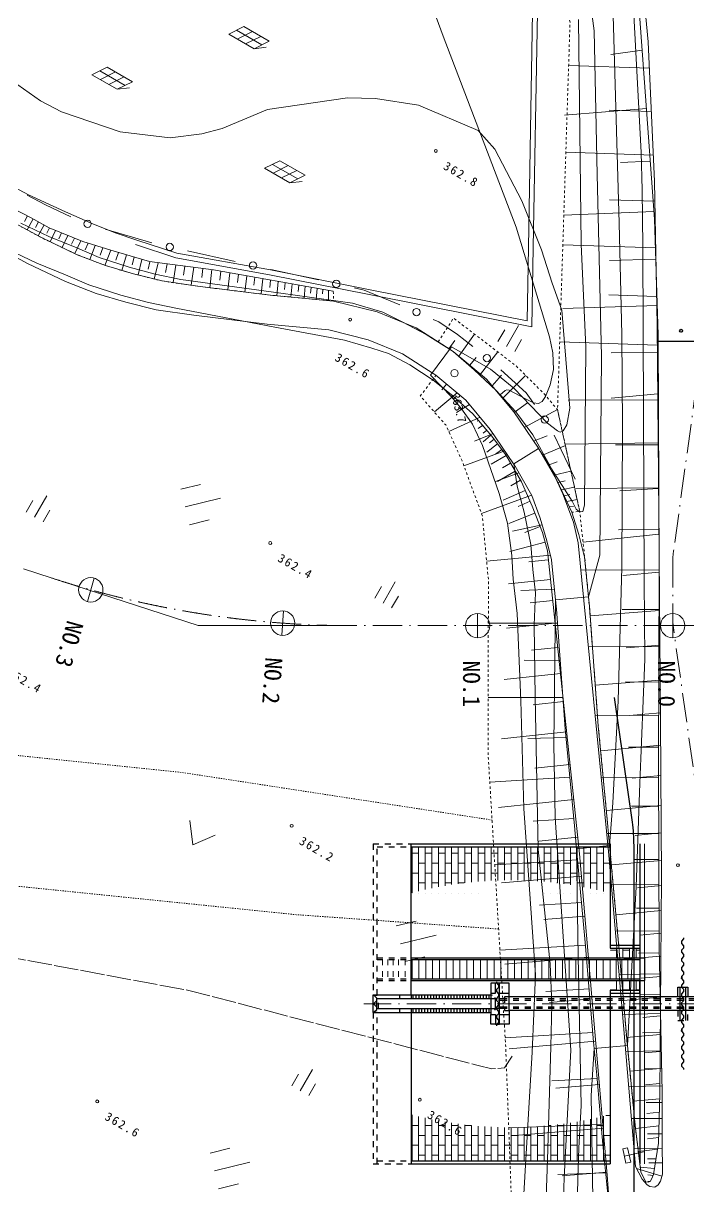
# Model space of a CAD drawing. Header units: millimetres. Extents: x -2078669 to -1085629, y -5987148 to 310365.
# Drawn here: x -1771142 to -1702908, y -5436709 to -5317427 of the extents above; entities that cross this region are included whole.
import ezdxf

# ---------------------------------------------------------------- set-up
doc = ezdxf.new("R2010")
doc.units = ezdxf.units.MM
doc.header["$LTSCALE"] = 500
for name, pattern in [('561019', [1, 0.5, -0.5]), ('56301', [0.5, 0.25, -0.25]), ('57103', [5.5, 5, -0.5]), ('SXF_一点短鎖線', [9.25, 6, -1.5, 0.25, -1.5]), ('SXF_一点鎖線', [18.5, 12, -1.5, 3.5, -1.5]), ('SXF_跳び破線', [12, 6, -6])]:
    doc.linetypes.add(name, pattern=pattern)
doc.layers.get('Defpoints').update_dxf_attribs({"color": 153})
for name, color, linetype, lineweight in [('D-BGD', 7, 'Continuous', 13), ('D-BGD-数値図化', 7, 'Continuous', 13), ('D-BMK', 2, 'SXF_一点短鎖線', 13), ('D-BMK-HTXT-周囲堤', 7, 'Continuous', 13), ('D-BMK-OTRS', 7, 'Continuous', 13), ('D-BYP-STR1', 2, 'Continuous', 13), ('D-BYP-STR2', 6, 'Continuous', 25), ('D-BYP-STR3', 3, 'Continuous', 25), ('D-BYP-STR4', 6, 'Continuous', 25), ('D-STR-TXT', 7, 'Continuous', 13), ('●予備設計_LP横断', 7, 'Continuous', 13)]:
    doc.layers.add(name, color=color, linetype=linetype, lineweight=lineweight)
doc.styles.add('MS ゴシック', font='MS Gothic.ttf')
doc.styles.add('ＭＳ ゴシック', font='MS Gothic.ttf')
doc.linetypes.add('56130', pattern='A,1,-0.375,[44,dgnlstyle-dm500.shx,S=0.0012,R=0,X=0,Y=0],-0.375', length=1.75)

# ---------------------------------------------------------------- blocks, each defined once
blk = doc.blocks.new('M2242')
at = {"layer": '●予備設計_LP横断', "linetype": 'Continuous', "lineweight": 15}
for p, q in [((0, 0), (2, 0)), ((1.5, 0.75), (1.5, -0.75)), ((1.5, 0.75), (2, 0.75)), ((2, 0.75), (2, -0.75)), ((1.5, -0.75), (2, -0.75))]:
    blk.add_line(p, q, dxfattribs=at)
blk = doc.blocks.new('M6313')
at = {"layer": 'D-BGD', "flags": 128}
blk.add_lwpolyline([(-1.5, 1), (0, -1), (1.5, 1)], dxfattribs=at)
blk = doc.blocks.new('M6334')
at = {"layer": '●予備設計_LP横断', "linetype": 'Continuous', "lineweight": 9}
for p, q in [((0, -1.25), (0, 1.25)), ((-1, -1.25), (-1, 0.15)), ((1, -1.25), (1, 0.15))]:
    blk.add_line(p, q, dxfattribs=at)
blk = doc.blocks.new('M7312')
at = {"layer": '●予備設計_LP横断', "linetype": 'Continuous', "lineweight": 20}
blk.add_circle((0, 0), 0.15, dxfattribs=at)
blk = doc.blocks.new('M6217')
at = {"layer": 'D-BGD-数値図化', "linetype": 'Continuous', "lineweight": 9}
for p, q in [((-1.03, 0.7), (-2, -0.75)), ((-1.5, 0), (1.5, 0)), ((-1.03, 0.7), (1.97, 0.7)), ((-0.03, 0.7), (-1, -0.75)), ((0.97, 0.7), (0, -0.75)), ((1.97, 0.7), (1, -0.75)), ((1, -0.75), (2, 0)), ((-2, -0.75), (1, -0.75))]:
    blk.add_line(p, q, dxfattribs=at)
blk = doc.blocks.new('河川平面')
at = {"layer": 'D-BGD', "linetype": 'Continuous'}
for p, q in [((1603271, -2685685), (1600055, -2686143)), ((1604024, -2687513), (1595743, -2687246)), ((1603717, -2691651), (1595322, -2692350)), ((1604227, -2691973), (1599914, -2691834)), ((1604431, -2696433), (1595456, -2696143)), ((1604119, -2697072), (1601078, -2697205)), ((1604591, -2701182), (1599928, -2701034)), ((1540262, -2702681), (1539955, -2703246)), ((1604504, -2702242), (1595229, -2702585)), ((1540829, -2702985), (1540215, -2704116)), ((1541393, -2703294), (1541087, -2703859)), ((1541958, -2703603), (1541347, -2704730)), ((1542529, -2703910), (1542251, -2704455)), ((1553015, -2705439, 364412), (1548220, -2704023, 364444)), ((1543129, -2704157), (1542571, -2705330)), ((1543761, -2704417), (1543475, -2705020)), ((1544394, -2704677), (1543805, -2705916)), ((1545063, -2704952), (1544760, -2705589)), ((1545731, -2705227), (1545109, -2706536)), ((1546463, -2705474), (1546171, -2706154)), ((1547203, -2705701), (1546643, -2707150)), ((1547998, -2705945), (1547708, -2706697)), ((1548794, -2706189), (1548191, -2707749)), ((1549595, -2706427), (1549328, -2707217)), ((1561551, -2707350, 364210), (1556671, -2706268, 364328)), ((1604676, -2705934), (1595150, -2705626)), ((1550397, -2706665), (1549928, -2708265)), ((1551196, -2706902), (1550979, -2707701)), ((1551995, -2707139), (1551596, -2708733)), ((1552816, -2707374), (1552625, -2708125)), ((1553663, -2707482), (1553246, -2709147)), ((1554568, -2707598), (1554397, -2708465)), ((1604682, -2707108), (1599934, -2707262)), ((1555472, -2707713), (1555206, -2709519)), ((1556395, -2707831), (1556261, -2708743)), ((1557318, -2707949), (1557047, -2709791)), ((1558245, -2708067), (1558120, -2708991)), ((1559171, -2708185), (1558945, -2710039)), ((1560091, -2708342), (1559980, -2709249)), ((1561010, -2708507), (1560795, -2710265)), ((1561881, -2708663), (1561777, -2709518)), ((1562753, -2708820), (1562550, -2710479)), ((1570091, -2709243, 364003), (1565211, -2708162, 364121)), ((1563576, -2708967), (1563477, -2709774)), ((1564398, -2709114), (1564207, -2710681)), ((1565175, -2709254), (1565093, -2710012)), ((1565952, -2709393), (1565814, -2710859)), ((1566677, -2709523), (1566610, -2710225)), ((1567401, -2709653), (1567274, -2710996)), ((1568065, -2709772), (1568005, -2710415)), ((1568729, -2709891), (1568613, -2711122)), ((1569338, -2710000), (1569283, -2710590)), ((1569947, -2710109), (1569841, -2711238)), ((1570538, -2710215), (1570517, -2710675)), ((1571128, -2710321), (1571127, -2711359)), ((1604766, -2710930), (1599873, -2710773)), ((1604828, -2711852), (1595147, -2712158)), ((1584493, -2717063), (1586102, -2714802)), ((1583457, -2716288), (1584067, -2715447)), ((1604836, -2715927), (1594828, -2715604)), ((1585606, -2717990), (1586250, -2717209)), ((1586719, -2718918), (1588476, -2716614)), ((1604927, -2716695), (1600106, -2716715)), ((1587893, -2720105), (1588874, -2718988)), ((1588963, -2721395), (1591336, -2719026)), ((1584317, -2720821), (1581973, -2722778)), ((1583228, -2719915), (1582734, -2720508)), ((1585563, -2721996), (1584253, -2722840)), ((1590147, -2722831), (1591509, -2721848)), ((1604956, -2721522), (1595711, -2721571)), ((1604881, -2720933), (1600093, -2721351)), ((1591194, -2724370), (1594605, -2722539)), ((1586661, -2723318), (1583452, -2724786)), ((1586493, -2723643), (1586362, -2723729)), ((1586924, -2724156), (1586471, -2724484)), ((1587989, -2724992), (1586078, -2725788)), ((1587780, -2725156), (1586969, -2725843)), ((1587340, -2724637), (1586982, -2724939)), ((1588091, -2725577), (1587618, -2725939)), ((1592149, -2725774), (1593543, -2725208)), ((1596429, -2729654, 364710), (1594244, -2725162, 364496)), ((1589192, -2726760), (1585009, -2728290)), ((1588462, -2726055), (1587348, -2726891)), ((1588878, -2726617), (1588236, -2727090)), ((1593050, -2727210), (1595409, -2726226)), ((1604926, -2725940), (1595378, -2726080)), ((1604979, -2726137), (1600547, -2726162)), ((1589342, -2727253), (1587803, -2728145)), ((1593635, -2728230), (1594570, -2727901)), ((1590622, -2729005), (1588238, -2729891)), ((1590275, -2728862), (1588449, -2729912)), ((1589786, -2728027), (1588956, -2728507)), ((1594220, -2729249), (1595985, -2728864)), ((1555969, -2730692), (1558009, -2730197)), ((1590800, -2729775), (1589803, -2730344)), ((1594633, -2729994), (1595385, -2729838)), ((1591947, -2731316), (1586805, -2733197)), ((1591286, -2730816), (1589042, -2731810)), ((1594999, -2730765), (1596336, -2730473)), ((1595285, -2731369), (1595880, -2731239)), ((1605003, -2730569), (1596476, -2730615)), ((1604968, -2730619), (1600985, -2730850)), ((1556411, -2732514), (1560055, -2731628)), ((1591785, -2731933), (1590562, -2732476)), ((1595572, -2731973), (1596613, -2731746)), ((1595829, -2732515), (1596248, -2732459)), ((1556854, -2734337), (1558894, -2733841)), ((1592292, -2733159), (1589610, -2734212)), ((1593026, -2734342), (1589989, -2735005)), ((1592818, -2734511), (1591241, -2735127)), ((1605020, -2734835), (1600843, -2734856)), ((1593325, -2736117), (1589708, -2737072)), ((1605007, -2735298), (1597220, -2736134)), ((1593869, -2737442), (1587335, -2738063)), ((1593658, -2737946), (1591656, -2738157)), ((1593986, -2737930), (1594098, -2739006)), ((1605041, -2739011), (1596998, -2738978)), ((1605038, -2739214), (1601310, -2739556)), ((1593868, -2739947), (1589568, -2740405)), ((1594284, -2740937), (1590826, -2741095)), ((1594106, -2742102), (1591785, -2742348)), ((1605069, -2743130), (1597942, -2743664)), ((1605022, -2743037), (1601216, -2743017)), ((1594591, -2744446), (1587508, -2744429)), ((1594343, -2744419), (1589358, -2744944)), ((1594606, -2746911), (1591929, -2747195)), ((1605011, -2746849), (1597774, -2746818)), ((1605097, -2746703), (1601653, -2746961)), ((1594876, -2748250), (1591188, -2748241)), ((1594898, -2749594), (1589124, -2750208)), ((1605126, -2750277), (1598475, -2750775)), ((1604994, -2750472), (1601559, -2750447)), ((1595161, -2752054), (1587490, -2752035)), ((1595201, -2752478), (1592095, -2752804)), ((1604982, -2753902), (1598471, -2753873)), ((1605152, -2753611), (1601951, -2753881)), ((1595527, -2755584), (1588847, -2756289)), ((1595485, -2756146), (1591545, -2756262)), ((1605175, -2756946), (1599031, -2757527)), ((1604968, -2757158), (1601873, -2757144)), ((1595879, -2758924), (1592291, -2759306)), ((1605195, -2760032), (1602258, -2760310)), ((1595871, -2760232), (1587658, -2760726)), ((1604967, -2760249), (1599093, -2760275)), ((1596262, -2762512), (1588550, -2763327)), ((1605216, -2763118), (1599609, -2763648)), ((1604976, -2763184), (1602175, -2763200)), ((1596271, -2764464), (1592090, -2764715)), ((1604992, -2765985), (1599660, -2766011)), ((1605234, -2765934), (1602551, -2766184)), ((1596665, -2766365), (1592685, -2766788)), ((1596662, -2768696), (1588168, -2769207)), ((1605253, -2768749), (1600125, -2769221)), ((1605003, -2768655), (1602449, -2768664)), ((1597047, -2770356), (1588844, -2771062)), ((1605008, -2771195), (1600128, -2771216)), ((1605258, -2771324), (1602803, -2771549)), ((1597064, -2773067), (1592747, -2773327)), ((1597400, -2774458), (1593199, -2774823)), ((1605238, -2773899), (1600595, -2774326)), ((1605023, -2773638), (1602688, -2773645)), ((1578072, -2775474), (1580112, -2774979)), ((1578514, -2777296), (1582158, -2776410)), ((1605030, -2775972), (1600540, -2775998)), ((1605220, -2776230), (1603010, -2776426)), ((1597465, -2777439), (1588695, -2777966)), ((1578957, -2779119), (1580997, -2778623)), ((1597760, -2778667), (1589197, -2779397)), ((1605203, -2778561), (1601003, -2778919)), ((1605052, -2778222), (1602895, -2778262)), ((1605097, -2780370), (1600931, -2780455)), ((1605187, -2780669), (1603184, -2780839)), ((1597846, -2781924), (1593406, -2782191)), ((1605171, -2782776), (1601359, -2783100)), ((1605133, -2782456), (1603128, -2782491)), ((1598125, -2782949), (1593780, -2783323)), ((1605169, -2784460), (1601285, -2784535)), ((1605156, -2784689), (1603338, -2784843)), ((1598228, -2786410), (1589235, -2786951)), ((1605217, -2786403), (1603329, -2786436)), ((1598508, -2787298), (1589661, -2788061)), ((1605142, -2786601), (1601682, -2786896)), ((1605247, -2788277), (1601614, -2788357)), ((1605129, -2788337), (1603490, -2788487)), ((1598672, -2791114), (1594031, -2791340)), ((1605115, -2790073), (1602022, -2790377)), ((1605285, -2790098), (1603522, -2790134)), ((1598883, -2791724), (1594416, -2792109)), ((1605321, -2791860), (1601912, -2791931)), ((1605104, -2791627), (1603636, -2791771)), ((1605082, -2793181), (1602323, -2793452)), ((1605334, -2793563), (1603694, -2793567)), ((1605047, -2794567), (1603756, -2794708)), ((1599063, -2795822), (1589600, -2796175)), ((1605337, -2795203), (1602192, -2795218)), ((1605011, -2795953), (1602605, -2796246)), ((1599268, -2796190), (1590228, -2796968)), ((1605344, -2796776), (1603839, -2796787)), ((1604980, -2797164), (1603844, -2797294)), ((1558975, -2798765), (1561015, -2798270)), ((1605350, -2798290), (1602455, -2798310)), ((1604864, -2798368), (1602894, -2798608)), ((1604707, -2799348), (1603845, -2799349)), ((1559417, -2800587), (1563061, -2799701)), ((1599655, -2800715), (1595086, -2801099)), ((1605316, -2801120), (1602718, -2800342)), ((1604549, -2800328), (1603089, -2800204)), ((1605369, -2799743), (1603971, -2799747)), ((1559859, -2802410), (1561900, -2801914)), ((1599531, -2800778), (1594641, -2800962)), ((1604406, -2801058), (1603862, -2800981))]:
    blk.add_line(p, q, dxfattribs=at)
at = {"layer": 'D-BGD', "linetype": 'Continuous', "flags": 128}
for points, elevation in [([(1590808, -2808776), (1591696, -2793578), (1591996, -2788414), (1592342, -2780492), (1591147, -2763427), (1590833, -2752355), (1590457, -2743454), (1590065, -2739912), (1589933, -2737491), (1589483, -2734168), (1588622, -2731129), (1586898, -2726226), (1585893, -2724035), (1584755, -2722444), (1583770, -2721270), (1581586, -2719015), (1583716, -2716105), (1587730, -2718399), (1590114, -2720321), (1593578, -2723925), (1594597, -2724710), (1594876, -2724847), (1595179, -2724700), (1595557, -2724094), (1595875, -2722383), (1595053, -2712340), (1594046, -2709561), (1592946, -2706159), (1590933, -2701141), (1588181, -2695820), (1586468, -2693935), (1580360, -2691326), (1575946, -2690623), (1573078, -2690566), (1564858, -2691779), (1560207, -2693721), (1558120, -2694260), (1554875, -2694668), (1549757, -2694041), (1543748, -2692019), (1541579, -2690880), (1539250, -2689250)], 363000), ([(1592920, -2817369), (1593566, -2799486), (1593914, -2787848), (1594033, -2783526), (1593837, -2779371), (1592635, -2767650), (1592323, -2752005), (1592214, -2744615), (1592355, -2741337), (1592065, -2738931), (1591868, -2736368), (1591191, -2733054), (1590470, -2730378), (1590110, -2728111), (1592654, -2726520), (1596089, -2731932), (1596515, -2732747), (1596855, -2733003), (1597195, -2732985), (1597380, -2732344), (1597515, -2716139), (1597024, -2705574), (1596761, -2682544)], 364000), ([(1597978, -2680858), (1598376, -2683702), (1598671, -2698444), (1599114, -2717044), (1598931, -2737455), (1597776, -2741725), (1594389, -2742024), (1594210, -2756839), (1594357, -2764363), (1595098, -2775535), (1595958, -2788193), (1595288, -2801281), (1595145, -2805403)], 365000), ([(1600298, -2682136), (1600933, -2703428), (1601200, -2714828), (1601266, -2724239), (1601205, -2738696)], 366000), ([(1602426, -2682044), (1603178, -2696188), (1603296, -2700004), (1603353, -2705819), (1603478, -2740041)], 367000), ([(1601205, -2738696), (1600819, -2752402), (1600282, -2762864), (1599943, -2767240), (1596557, -2767553), (1596737, -2778596), (1597033, -2793887), (1596801, -2798268), (1596698, -2801298), (1596605, -2804750), (1596599, -2811008), (1596447, -2814317), (1596478, -2820692), (1596952, -2823497), (1597518, -2825046), (1598028, -2825906), (1598453, -2827121), (1601191, -2828349), (1601198, -2836316)], 366000), ([(1603298, -2835363), (1603152, -2823926), (1600406, -2822719), (1598998, -2816058), (1598329, -2809840), (1598049, -2792840), (1598377, -2788050), (1601762, -2787733), (1602661, -2771476), (1603042, -2760850), (1603554, -2748138), (1603478, -2740041)], 367000)]:
    blk.add_lwpolyline(points, dxfattribs=dict(at, elevation=elevation))
at = {"layer": 'D-BGD', "linetype": '56130', "flags": 128}
for points in [[(1476042, -2672953), (1487354, -2675983), (1494011, -2677814), (1494381, -2678077), (1498516, -2681000), (1515505, -2686265), (1521017, -2688589), (1527219, -2692548), (1535331, -2697856), (1540351, -2700532), (1544162, -2702251), (1547020, -2703540), (1549333, -2704443), (1551482, -2705148), (1555577, -2706492), (1565157, -2708214), (1575377, -2710253), (1591488, -2713433), (1591619, -2705903), (1592042, -2681772), (1592113, -2681022), (1592284, -2679237), (1592454, -2677450), (1592610, -2675816)], [(1592119, -2705912), (1592541, -2681801), (1592611, -2681070), (1592781, -2679284), (1592952, -2677497), (1593107, -2675864)], [(1551326, -2705623), (1555455, -2706978), (1565064, -2708705), (1575279, -2710743), (1591978, -2714039), (1592119, -2705911)]]:
    blk.add_lwpolyline(points, dxfattribs=at)
at = {"layer": 'D-BGD', "linetype": '561019', "flags": 128}
for points in [[(1604118, -2801667), (1603658, -2801700), (1603152, -2800721), (1602566, -2795926), (1601762, -2787733), (1601695, -2787042), (1600828, -2776858), (1599943, -2767240), (1599727, -2764893), (1598788, -2754964), (1597870, -2742698), (1597776, -2741725), (1597384, -2737656), (1596956, -2733671), (1596881, -2732974), (1595028, -2724476), (1594605, -2722539), (1594888, -2713738), (1595887, -2682805), (1595509, -2681697), (1584094, -2681621), (1568919, -2679328), (1567447, -2679106), (1555444, -2676376), (1555451, -2676293), (1555496, -2675788)], [(1571609, -2710407), (1571645, -2711408), (1565141, -2710795), (1557700, -2709887), (1554053, -2709349), (1551122, -2708615), (1548268, -2707778), (1545350, -2706651), (1541611, -2704873), (1538499, -2703186), (1535321, -2701185), (1529283, -2697302), (1524327, -2694155), (1519414, -2691519), (1515001, -2689323), (1510618, -2687469), (1507974, -2686586), (1508217, -2685411)], [(1582361, -2715587), (1583934, -2713148), (1590375, -2718064), (1593288, -2720981), (1594605, -2722539), (1595028, -2724476), (1596881, -2732974), (1596692, -2732994), (1596086, -2733057)], [(1594315, -2833105), (1593657, -2833087), (1593245, -2833076), (1591237, -2816520), (1590511, -2811759), (1590076, -2808915), (1589638, -2797190), (1589292, -2787903), (1587476, -2757692), (1587519, -2740005), (1586896, -2733447), (1584831, -2727803), (1583142, -2724109), (1580537, -2721142), (1580880, -2720687), (1582125, -2719028), (1582140, -2719008)]]:
    blk.add_lwpolyline(points, dxfattribs=at)
at = {"layer": 'D-BGD', "linetype": 'Continuous', "flags": 128}
for points in [[(1555496, -2675788), (1564011, -2675700), (1566577, -2675673), (1574077, -2675730), (1583382, -2675801), (1590984, -2675860), (1594010, -2675779), (1600312, -2675611), (1600969, -2675926), (1601494, -2676412), (1602266, -2677624), (1603045, -2679178), (1603569, -2681205), (1603902, -2684846), (1604555, -2699152), (1604818, -2713861), (1604991, -2733281), (1605158, -2754385), (1605264, -2770456), (1605096, -2792670), (1604965, -2797739), (1604449, -2800952), (1604252, -2801442), (1604118, -2801667)], [(1600312, -2675611), (1600969, -2675926), (1601494, -2676412), (1602266, -2677624), (1603045, -2679178), (1603569, -2681205), (1603902, -2684846), (1604555, -2699152)], [(1538499, -2703186), (1541611, -2704873), (1545350, -2706651), (1548268, -2707778), (1551122, -2708615), (1554053, -2709349), (1557700, -2709887), (1565141, -2710795), (1571645, -2711408), (1576125, -2712508), (1580114, -2714150), (1583583, -2716369), (1583916, -2716583), (1587332, -2719428), (1590110, -2722777), (1592644, -2726502), (1592654, -2726520), (1594565, -2729850)], [(1508217, -2685411), (1513547, -2687262), (1518842, -2689573), (1521206, -2690806), (1525169, -2693231), (1532176, -2697774), (1536945, -2700739), (1538666, -2701836), (1540621, -2702872), (1542493, -2703895), (1545947, -2705316), (1548802, -2706191), (1552762, -2707367), (1559322, -2708205), (1571609, -2710407)], [(1591962, -2731343), (1590110, -2728111), (1590099, -2728093), (1587710, -2724583), (1585199, -2721557), (1582140, -2719008), (1581841, -2718817), (1578723, -2716822), (1575191, -2715368), (1571143, -2714373), (1564818, -2713778), (1557300, -2712860), (1553468, -2712295), (1550335, -2711511), (1547304, -2710622), (1544163, -2709409), (1540251, -2707548), (1536982, -2705777)], [(1605096, -2792670), (1605264, -2770456), (1605158, -2754385), (1604991, -2733281), (1604818, -2713861), (1604555, -2699152)], [(1596086, -2733057), (1594565, -2729850), (1592654, -2726520), (1592644, -2726502), (1590110, -2722777), (1587332, -2719428), (1583916, -2716583), (1583583, -2716369), (1582361, -2715587)], [(1582140, -2719008), (1585199, -2721557), (1587710, -2724583), (1590099, -2728093), (1590110, -2728111), (1591962, -2731343), (1592824, -2733665), (1593520, -2735998), (1593986, -2737930), (1594098, -2739006), (1594389, -2742024), (1594482, -2742989), (1595401, -2755251), (1596341, -2765209), (1596557, -2767553), (1597441, -2777158), (1598308, -2787353), (1598377, -2788050), (1598643, -2790764), (1599233, -2797877), (1599793, -2803334)], [(1594565, -2729850), (1596086, -2733057), (1596776, -2735341), (1597384, -2737656)], [(1593986, -2737930), (1593520, -2735998), (1592824, -2733665), (1591962, -2731343)], [(1597384, -2737656), (1597776, -2741725), (1597870, -2742698), (1598788, -2754964), (1599727, -2764893), (1599943, -2767240), (1600828, -2776858), (1601695, -2787042), (1601762, -2787733), (1602566, -2795926), (1603152, -2800721)], [(1598643, -2790764), (1598377, -2788050), (1598308, -2787353), (1597441, -2777158), (1596557, -2767553), (1596341, -2765209), (1595401, -2755251), (1594482, -2742989), (1594389, -2742024), (1594098, -2739006)], [(1598643, -2790764), (1599233, -2797877), (1599793, -2803334), (1600051, -2807845), (1600214, -2810142), (1600362, -2812627)], [(1605096, -2792670), (1604965, -2797739), (1604449, -2800952), (1604252, -2801442), (1604118, -2801667), (1603919, -2801732), (1603658, -2801700), (1603152, -2800721)]]:
    blk.add_lwpolyline(points, dxfattribs=at)
at = {"layer": 'D-BGD', "linetype": 'Continuous', "elevation": 364000}
blk.add_lwpolyline([(1580651, -2680088), (1581065, -2680372), (1581922, -2681649), (1582878, -2684240), (1590358, -2703834), (1593778, -2715062), (1594107, -2716716), (1594179, -2718418), (1593862, -2720012), (1593359, -2721188), (1593034, -2721693), (1592645, -2721908), (1592138, -2721847), (1591265, -2721380), (1589644, -2720529), (1589412, -2720511), (1589228, -2720590), (1588710, -2721030)], dxfattribs=at)
at = {"layer": 'D-BGD', "linetype": '56301', "flags": 128}
for points in [[(1587892, -2764615), (1556050, -2759730), (1533406, -2757397), (1519083, -2755922), (1514770, -2743375), (1526692, -2743634), (1525783, -2734543), (1524020, -2716896), (1524034, -2707868), (1514409, -2702703), (1507228, -2699927), (1502849, -2698233)], [(1489075, -2779425), (1494299, -2780038), (1504194, -2780898), (1527822, -2781593), (1523744, -2769818), (1567796, -2774317), (1570681, -2774522), (1588564, -2775789)]]:
    blk.add_lwpolyline(points, dxfattribs=at)
at = {"layer": 'D-BGD', "linetype": 'Continuous', "extrusion": (0.003713, -0.014189, 0.999892), "elevation": 408520}
blk.add_lwpolyline([(1543335, -2697239), (1540752, -2696012), (1538850, -2695029)], dxfattribs=at)
at = {"layer": 'D-BGD', "linetype": 'Continuous', "extrusion": (0.069058, 0.206545, 0.975997), "elevation": -95888}
blk.add_lwpolyline([(-2356868, 2100878), (-2352913, 2100598), (-2351883, 2100708)], dxfattribs=at)
at = {"layer": 'D-BGD', "linetype": 'Continuous', "extrusion": (-0.052841, 0.073861, 0.995868), "elevation": 77504}
blk.add_lwpolyline([(288824, 3160351), (288801, 3158864), (289537, 3155429)], dxfattribs=at)
at = {"layer": 'D-BGD', "linetype": 'Continuous', "extrusion": (0.995578, 0.086824, 0.035859), "elevation": 1362595}
blk.add_lwpolyline([(-2929396, 318894), (-2912663, 318294), (-2896354, 317784)], dxfattribs=at)
at = {"layer": 'D-BGD', "linetype": 'Continuous', "extrusion": (0.879845, 0.091136, 0.466441), "elevation": 1326281}
blk.add_lwpolyline([(-2950346, -283885), (-2934237, -284530), (-2917934, -285106)], dxfattribs=at)
at = {"layer": 'D-BGD', "linetype": '57103', "elevation": 362500, "flags": 128}
blk.add_lwpolyline([(1477172, -2870692), (1480389, -2867967), (1484971, -2865393), (1488582, -2864193), (1490390, -2862448), (1490901, -2861451), (1491577, -2859965), (1492253, -2857970), (1492523, -2854950), (1492706, -2848007), (1492343, -2845971), (1491818, -2844356), (1491196, -2841336), (1490209, -2837875), (1487912, -2834245), (1484986, -2828256), (1481365, -2824222), (1477611, -2819585), (1476055, -2817947), (1475124, -2816767), (1474521, -2815562), (1474237, -2813430), (1474818, -2811802), (1475257, -2810826), (1476458, -2809344), (1478073, -2808418), (1482363, -2806108), (1485565, -2802358), (1489241, -2799156), (1490166, -2797637), (1493717, -2792408), (1495727, -2790693), (1496990, -2790207), (1498678, -2790410), (1515296, -2793779), (1523090, -2795880), (1526242, -2797376), (1532639, -2801346), (1534483, -2801833), (1535345, -2801857), (1536115, -2801690), (1536414, -2801377), (1536811, -2800496), (1536775, -2798251), (1531411, -2785253), (1530397, -2780634), (1531536, -2779067), (1532905, -2778516), (1534675, -2777962), (1556794, -2782089), (1584092, -2789157), (1586463, -2789792), (1587876, -2790125), (1589173, -2790027), (1589943, -2788823)], dxfattribs=at)
at = {"layer": 'D-BGD', "linetype": 'Continuous'}
for points in [[(1551648, -2675562, 363530), (1588753, -2675806, 367630), (1591492, -2675777, 367740), (1601078, -2675474, 368380), (1602687, -2677771, 368330), (1604554, -2702997, 368080), (1604920, -2714881, 368280), (1605042, -2738608, 368470), (1604961, -2758977, 368490), (1605040, -2777661, 368510), (1605332, -2792524, 368300), (1605349, -2797390, 368380), (1605376, -2800935, 368140), (1605160, -2801653, 368050), (1604932, -2802029, 368050)], [(1604920, -2714881, 368280), (1604554, -2702997, 368080), (1602687, -2677771, 368330), (1601078, -2675474, 368380)], [(1599837, -2767831, 366440), (1596733, -2736208, 364880), (1596230, -2734073, 364910), (1595135, -2731183, 364690), (1593808, -2728274, 364470), (1592088, -2725106, 364260), (1590334, -2722759, 364300), (1588296, -2720585, 364040), (1586073, -2718453, 363810), (1583901, -2716593, 363570), (1581131, -2714851, 363720), (1578733, -2713565, 363360), (1576686, -2712550, 363370), (1573568, -2711634, 363390), (1566227, -2710598, 362900), (1555988, -2709188, 362740), (1553342, -2708636, 362750), (1550673, -2707921, 362770), (1547594, -2706935, 362800), (1545326, -2705966, 362820), (1542434, -2704776, 362840), (1539566, -2703405, 362870)], [(1538192, -2706075, 362870), (1541217, -2707514, 362840), (1544161, -2708734, 362820), (1546539, -2709754, 362800), (1549825, -2710801, 362770), (1552652, -2711561, 362750), (1555476, -2712146, 362740), (1565608, -2714083, 362900), (1572752, -2715421, 363390), (1575563, -2716230, 363370), (1577282, -2716791, 363360), (1579451, -2717934, 363720), (1581846, -2719507, 363570), (1583686, -2720980, 363810), (1585914, -2722964, 364040), (1587847, -2725240, 364500), (1589298, -2727170, 364240), (1590897, -2729946, 364190), (1592006, -2732452, 364680), (1593056, -2735120, 364910), (1593563, -2737027, 364940), (1596852, -2768087, 366440)], [(1585905, -2716080, 363495), (1584348, -2714832, 363370), (1582439, -2713538, 363930), (1581865, -2713287, 363935)], [(1604920, -2714881, 368280), (1605042, -2738608, 368470), (1604961, -2758977, 368490), (1605040, -2777661, 368510), (1605332, -2792524, 368300)], [(1585914, -2722964, 364040), (1587847, -2725240, 364500), (1589298, -2727170, 364240), (1590897, -2729946, 364190), (1592006, -2732452, 364680), (1593056, -2735120, 364910), (1593563, -2737027, 364940), (1596852, -2768087, 366440), (1598250, -2784336, 366950), (1599683, -2801007, 367550), (1600652, -2813768, 368170)], [(1605332, -2792524, 368300), (1605349, -2797390, 368380), (1605376, -2800935, 368140), (1605160, -2801653, 368050), (1604932, -2802029, 368050), (1604591, -2802260, 367970), (1604084, -2802199, 367910), (1603782, -2802003, 367900), (1603277, -2801436, 367840), (1602610, -2800129, 367520)], [(1601655, -2820492, 368100), (1602323, -2818004, 368110), (1602327, -2817637, 368130), (1602291, -2817478, 368130), (1602268, -2817338, 368150), (1602086, -2816853, 368160), (1601961, -2816608, 368160), (1601316, -2815684, 368160), (1600981, -2815203, 368140), (1600835, -2814715, 368140), (1600797, -2814520, 368150), (1600732, -2814171, 368170), (1600652, -2813768, 368170), (1599683, -2801007, 367550)]]:
    blk.add_polyline3d(points, dxfattribs=at)
for centre in [(1546422, -2703492, 364457), (1554841, -2705862, 364372), (1563381, -2707756, 364165), (1571921, -2709649, 363959), (1580148, -2712533, 363950), (1587366, -2717250, 363613), (1584037, -2718805, 363680), (1593292, -2723559, 364366)]:
    blk.add_circle(centre, 375, dxfattribs=at)
at = {"layer": 'D-BGD', "linetype": 'Continuous', "lineweight": 9, "xscale": 1000, "yscale": 1000, "zscale": 1000, "rotation": 330.1091246385173}
for name, p in [('M6217', (1562997, -2684395)), ('M6217', (1548968, -2688544)), ('M6217', (1566679, -2698139)), ('M6334', (1589981, -2714983)), ('M6334', (1541608, -2732470)), ('M6334', (1577348, -2741289)), ('M6313', (1557706, -2766290)), ('M6334', (1568853, -2791288))]:
    blk.add_blockref(name, p, dxfattribs=at)
at = {"layer": 'D-BGD', "linetype": 'Continuous', "lineweight": 20, "xscale": 1000, "yscale": 1000, "zscale": 1000, "rotation": 330.1091246385173}
for p in [(1582129, -2696015, 362804), (1573343, -2713305, 362579), (1607274, -2714449, 367608), (1565144, -2736215, 362424), (1567344, -2765212, 362164), (1606945, -2769242, 367818), (1547412, -2793465, 362562), (1580487, -2793287, 362556)]:
    blk.add_blockref('M7312', p, dxfattribs=at)
at = {"layer": 'D-BGD', "linetype": 'Continuous', "lineweight": 15, "xscale": 999.9999999999995, "yscale": 999.9999999999995, "zscale": 999.9999999999995, "rotation": 192.2651788098737}
blk.add_blockref('M2242', (1603420, -2798648), dxfattribs=at)
at = {"layer": 'D-BGD', "linetype": 'Continuous', "style": 'MS ゴシック'}
blk.add_text('363.7', height=900, rotation=283.66942, dxfattribs=at).set_placement((1583686, -2720980, 363810))
at = {"layer": 'D-BGD', "linetype": 'Continuous', "char_height": 900, "attachment_point": 7, "rotation": 330.10912, "line_spacing_factor": 0.722892, "style": 'MS ゴシック'}
for s, insert in [('\\T1.284;362.8', (1582809, -2697843, 362804)), ('\\T1.287;362.6', (1571682, -2717471)), ('\\T1.281;362.4', (1565824, -2738043, 362424)), ('\\T1.281;362.4', (1538036, -2749752, 362429)), ('\\T1.284;362.2', (1568024, -2767040, 362164)), ('\\T1.287;362.6', (1548092, -2795293, 362562)), ('\\T1.287;362.6', (1581167, -2795115, 362556))]:
    blk.add_mtext(s, dxfattribs=dict(at, insert=insert))

msp = doc.modelspace()

# ---------------------------------------------------------------- hatches: boundary and pattern name
at = {"layer": 'D-BYP-STR1'}
h = msp.add_hatch(dxfattribs=at)
h.set_pattern_fill('AR-BRSTD', color=256, scale=10, angle=90)
h.set_pattern_definition([(90, (-2391765.8, -4687251.1), (-677.418, 4e-14), []), (180, (-2391765.8, -4687251.1), (-677.418, -1016), [677.418, -677.418])])
edge = h.paths.add_edge_path()
edge.add_line((-1731369, -5401852.7), (-1731369, -5406604.6))
edge.add_arc((-1721168.9, -5445167.6), 39889.2, 75.184293, 104.815707, ccw=False)
edge.add_line((-1710968.8, -5406604.6), (-1710968.8, -5401852.7))
edge.add_line((-1710968.8, -5401852.7), (-1731369, -5401852.7))
h = msp.add_hatch(dxfattribs=at)
h.set_pattern_fill('AR-BRSTD', color=256, scale=10, angle=269.999776)
h.set_pattern_definition([(269.9998, (-1769265, -5487650.26), (677.418, -0.0027), []), (359.9998, (-1769265, -5487650.3), (677.422, 1015.997), [677.418, -677.418])])
edge = h.paths.add_edge_path()
edge.add_line((-1707938.8, -5412252.7), (-1710968.8, -5412252.7))
edge.add_arc((-1713164.6, -5412752.7), 2252, -12.827874, 12.827874, ccw=False)
edge.add_line((-1710968.8, -5413252.7), (-1707938.8, -5413252.7))
edge.add_line((-1707938.8, -5413252.7), (-1707938.8, -5412252.7))
edge = h.paths.add_edge_path()
edge.add_line((-1707938.8, -5415552.7), (-1710968.8, -5415552.7))
edge.add_arc((-1711981.1, -5416052.7), 1129, -26.28666, 26.28666, ccw=False)
edge.add_line((-1710968.8, -5416552.7), (-1707938.8, -5416552.7))
edge.add_line((-1707938.8, -5416552.7), (-1707938.8, -5415552.7))
h = msp.add_hatch(dxfattribs=at)
h.set_pattern_fill('AR-BRSTD', color=256, scale=10, angle=90)
h.set_pattern_definition([(90, (-2391765.8, -4688751.1), (-677.418, 4e-14), []), (180, (-2391765.8, -4688751.1), (-677.418, -1016), [677.418, -677.418])])
edge = h.paths.add_edge_path()
edge.add_line((-1731369, -5434052.7), (-1731369, -5429300.9))
edge.add_arc((-1721168.9, -5390737.9), 39889.2, 255.184293, 284.815707)
edge.add_line((-1710968.8, -5429300.9), (-1710968.8, -5434052.7))
edge.add_line((-1710968.8, -5434052.7), (-1731369, -5434052.7))

# ---------------------------------------------------------------- linework, layer by layer
at = {"layer": 'D-BMK', "linetype": 'SXF_一点鎖線', "lineweight": 13}
msp.add_line((-1704552.5, -5379186.7), (-1701552.5, -5379186.7), dxfattribs=at)
msp.add_line((-1704552.5, -5379186.7), (-1701552.5, -5379186.7), dxfattribs=at)
at = {"layer": 'D-BMK', "linetype": 'SXF_一点短鎖線'}
msp.add_line((-1566930.9, -5417952.8, 362410.8), (-1736237.2, -5417952.7), dxfattribs=at)
at = {"layer": 'D-BMK', "linetype": 'SXF_一点短鎖線', "flags": 128}
msp.add_lwpolyline([(-1701552.5, -5349365.2, -0.03421088), (-1701692.6, -5351410.7), (-1704459.1, -5371508.6, 0.03421088), (-1704552.5, -5372872.2), (-1704552.5, -5378230.7, 0.03536351), (-1704452.7, -5379640), (-1701652.3, -5399313.4, -0.03536351), (-1701552.5, -5400722.6)], format="xyb", dxfattribs=at)
msp.add_lwpolyline([(-1701552.5, -5349365.2, -0.03421088), (-1701692.6, -5351410.7), (-1704459.1, -5371508.6, 0.03421088), (-1704552.5, -5372872.2), (-1704552.5, -5378230.7, 0.03536351), (-1704452.7, -5379640), (-1701652.3, -5399313.4, -0.03536351), (-1701552.5, -5400722.6)], format="xyb", dxfattribs=at)
at = {"layer": 'D-BMK'}
msp.add_lwpolyline([(-1704552.5, -5379186.7), (-1737359.5, -5379186.7, -0.07871153), (-1768265, -5374291.2), (-1834923.4, -5352629.7)], format="xyb", dxfattribs=at)
msp.add_lwpolyline([(-1704552.5, -5379186.7), (-1737359.5, -5379186.7, -0.07871153), (-1768265, -5374291.2), (-1834923.4, -5352629.7)], format="xyb", dxfattribs=at)
at = {"layer": 'D-BMK-HTXT-周囲堤', "color": 7, "linetype": 'Continuous', "lineweight": 13}
for p, q in [((-1763882.8, -5374308.1), (-1764554.3, -5376716.3)), ((-1744456.4, -5377681.4), (-1744636.1, -5380174.9)), ((-1724553.3, -5377936.7), (-1724551.7, -5380436.7)), ((-1704553.3, -5377936.7), (-1704551.7, -5380436.7))]:
    msp.add_line(p, q, dxfattribs=at)
for centre in [(-1764218.6, -5375512.2), (-1744546.3, -5378928.2), (-1724552.5, -5379186.7), (-1704552.5, -5379186.7)]:
    msp.add_circle(centre, 1250, dxfattribs=at)
at = {"layer": 'D-BMK-OTRS', "color": 7, "linetype": 'Continuous', "lineweight": 13}
for p, q in [((-1704459.1, -5371508.6), (-1704552.5, -5372187.2)), ((-1704552.5, -5372187.2), (-1704552.5, -5372872.2)), ((-1704552.5, -5378230.7), (-1704552.6, -5378938.9)), ((-1704452.7, -5379640), (-1704552.6, -5378938.9))]:
    msp.add_line(p, q, dxfattribs=at)
at = {"layer": 'D-BYP-STR1'}
msp.add_line((-1707438.8, -5401552.7), (-1707438.8, -5434352.7), dxfattribs=at)
at = {"layer": 'D-BYP-STR1', "linetype": 'SXF_跳び破線', "ltscale": 0.2}
for p, q in [((-1734318.8, -5413402.7), (-1734318.8, -5415402.7)), ((-1733768.5, -5413402.7), (-1733768.5, -5415402.7)), ((-1733218.3, -5413402.7), (-1733218.3, -5415402.7)), ((-1732668, -5413402.7), (-1732668, -5415402.7)), ((-1731968, -5413402.7), (-1731968, -5415402.7))]:
    msp.add_line(p, q, dxfattribs=at)
at = {"layer": 'D-BYP-STR1', "ltscale": 0.2}
for p, q in [((-1731268, -5413402.7), (-1731268, -5415402.7)), ((-1730568, -5413402.7), (-1730568, -5415402.7)), ((-1729868, -5413402.7), (-1729868, -5415402.7)), ((-1729168, -5413402.7), (-1729168, -5415402.7)), ((-1728468, -5413402.7), (-1728468, -5415402.7)), ((-1727768, -5413402.7), (-1727768, -5415402.7)), ((-1727068, -5413402.7), (-1727068, -5415402.7)), ((-1726368, -5413402.7), (-1726368, -5415402.7)), ((-1725668, -5413402.7), (-1725668, -5415402.7)), ((-1724968, -5413402.7), (-1724968, -5415402.7)), ((-1724268, -5413402.7), (-1724268, -5415402.7)), ((-1723568, -5413402.7), (-1723568, -5415402.7)), ((-1722868, -5413402.7), (-1722868, -5415402.7)), ((-1722168, -5413402.7), (-1722168, -5415402.7)), ((-1721468, -5413402.7), (-1721468, -5415402.7)), ((-1720768, -5413402.7), (-1720768, -5415402.7)), ((-1720068, -5413402.7), (-1720068, -5415402.7)), ((-1719368, -5413402.7), (-1719368, -5415402.7)), ((-1718668, -5413402.7), (-1718668, -5415402.7)), ((-1717968, -5413402.7), (-1717968, -5415402.7)), ((-1717268, -5413402.7), (-1717268, -5415402.7)), ((-1716568, -5413402.7), (-1716568, -5415402.7)), ((-1715868, -5413402.7), (-1715868, -5415402.7)), ((-1715168, -5413402.7), (-1715168, -5415402.7)), ((-1714468, -5413402.7), (-1714468, -5415402.7)), ((-1713768, -5413402.7), (-1713768, -5415402.7)), ((-1713068, -5413402.7), (-1713068, -5415402.7)), ((-1712368, -5413402.7), (-1712368, -5415402.7)), ((-1711668, -5413402.7), (-1711668, -5415402.7)), ((-1710968, -5413402.7), (-1710968, -5415402.7)), ((-1710364, -5413402.7), (-1710364, -5415402.7)), ((-1709760, -5413402.7), (-1709760, -5415402.7)), ((-1709156, -5413402.7), (-1709156, -5415402.7)), ((-1708552.5, -5413402.7), (-1708552.5, -5415402.7))]:
    msp.add_line(p, q, dxfattribs=at)
at = {"layer": 'D-BYP-STR2'}
for p, q in [((-1707938.8, -5401552.7), (-1707938.8, -5434352.7)), ((-1721314.5, -5415852.7), (-1723214.5, -5415852.7)), ((-1723214.5, -5415852.7), (-1723214.5, -5416852.7)), ((-1722714.5, -5416852.7), (-1722714.5, -5415852.7)), ((-1722314.5, -5420052.7), (-1722314.5, -5415852.7)), ((-1721314.5, -5417952.7), (-1721314.5, -5415852.7)), ((-1731369, -5417052.7), (-1731369, -5417452.7)), ((-1731192, -5417052.7), (-1731192, -5417452.7)), ((-1730892, -5417052.7), (-1730892, -5417452.7)), ((-1730592, -5417052.7), (-1730592, -5417452.7)), ((-1730292, -5417052.7), (-1730292, -5417452.7)), ((-1729992, -5417052.7), (-1729992, -5417452.7)), ((-1729692, -5417052.7), (-1729692, -5417452.7)), ((-1729392, -5417052.7), (-1729392, -5417452.7)), ((-1729092, -5417052.7), (-1729092, -5417452.7)), ((-1728792, -5417052.7), (-1728792, -5417452.7)), ((-1728492, -5417052.7), (-1728492, -5417452.7)), ((-1728192, -5417052.7), (-1728192, -5417452.7)), ((-1727892, -5417052.7), (-1727892, -5417452.7)), ((-1727592, -5417052.7), (-1727592, -5417452.7)), ((-1727292, -5417052.7), (-1727292, -5417452.7)), ((-1726992, -5417052.7), (-1726992, -5417452.7)), ((-1726692, -5417052.7), (-1726692, -5417452.7)), ((-1726392, -5417052.7), (-1726392, -5417452.7)), ((-1726092, -5417052.7), (-1726092, -5417452.7)), ((-1725792, -5417052.7), (-1725792, -5417452.7)), ((-1725492, -5417052.7), (-1725492, -5417452.7)), ((-1725192, -5417052.7), (-1725192, -5417452.7)), ((-1724892, -5417052.7), (-1724892, -5417452.7)), ((-1724592, -5417052.7), (-1724592, -5417452.7)), ((-1724292, -5417052.7), (-1724292, -5417452.7)), ((-1723992, -5417052.7), (-1723992, -5417452.7)), ((-1723692, -5417052.7), (-1723692, -5417452.7)), ((-1723392, -5417052.7), (-1723392, -5417452.7)), ((-1723214.5, -5416852.7), (-1723214.5, -5419052.7)), ((-1723214.5, -5416852.7), (-1722714.5, -5416852.7)), ((-1722314.5, -5416852.7), (-1721314.5, -5416852.7)), ((-1721314.5, -5417252.7), (-1721814.5, -5417252.7)), ((-1699214.8, -5417252.7), (-1721314.5, -5417252.7)), ((-1731369, -5418452.7), (-1731369, -5418852.7)), ((-1731192, -5418452.7), (-1731192, -5418852.7)), ((-1730892, -5418452.7), (-1730892, -5418852.7)), ((-1730592, -5418452.7), (-1730592, -5418852.7)), ((-1730292, -5418452.7), (-1730292, -5418852.7)), ((-1729992, -5418452.7), (-1729992, -5418852.7)), ((-1729692, -5418452.7), (-1729692, -5418852.7)), ((-1729392, -5418452.7), (-1729392, -5418852.7)), ((-1729092, -5418452.7), (-1729092, -5418852.7)), ((-1728792, -5418452.7), (-1728792, -5418852.7)), ((-1728492, -5418452.7), (-1728492, -5418852.7)), ((-1728192, -5418452.7), (-1728192, -5418852.7)), ((-1727892, -5418452.7), (-1727892, -5418852.7)), ((-1727592, -5418452.7), (-1727592, -5418852.7)), ((-1727292, -5418452.7), (-1727292, -5418852.7)), ((-1726992, -5418452.7), (-1726992, -5418852.7)), ((-1726692, -5418452.7), (-1726692, -5418852.7)), ((-1726392, -5418452.7), (-1726392, -5418852.7)), ((-1726092, -5418452.7), (-1726092, -5418852.7)), ((-1725792, -5418452.7), (-1725792, -5418852.7)), ((-1725492, -5418452.7), (-1725492, -5418852.7)), ((-1725192, -5418452.7), (-1725192, -5418852.7)), ((-1724892, -5418452.7), (-1724892, -5418852.7)), ((-1724592, -5418452.7), (-1724592, -5418852.7)), ((-1724292, -5418452.7), (-1724292, -5418852.7)), ((-1723992, -5418452.7), (-1723992, -5418852.7)), ((-1723692, -5418452.7), (-1723692, -5418852.7)), ((-1723392, -5418452.7), (-1723392, -5418852.7)), ((-1721814.5, -5418452.7), (-1722714.5, -5418452.7)), ((-1721814.5, -5418652.7), (-1721314.5, -5418652.7)), ((-1721314.5, -5418652.7), (-1721314.5, -5417952.7)), ((-1699214.8, -5418652.7), (-1721314.5, -5418652.7)), ((-1721314.5, -5418652.7), (-1721314.5, -5420052.7)), ((-1723214.5, -5420052.7), (-1723214.5, -5419052.7)), ((-1723214.5, -5419052.7), (-1722714.5, -5419052.7)), ((-1721314.5, -5420052.7), (-1723214.5, -5420052.7)), ((-1722714.5, -5419052.7), (-1722714.5, -5420052.7)), ((-1722714.5, -5420052.7), (-1722314.5, -5420052.7)), ((-1722314.5, -5419052.7), (-1721314.5, -5419052.7))]:
    msp.add_line(p, q, dxfattribs=at)
at = {"layer": 'D-BYP-STR2', "linetype": 'SXF_跳び破線', "ltscale": 0.2}
for p, q in [((-1734714.5, -5418452.7), (-1734714.5, -5417452.7)), ((-1732514.5, -5417452.7), (-1732514.5, -5417052.7)), ((-1721814.5, -5417452.7), (-1722714.5, -5417452.7)), ((-1721814.5, -5417252.7), (-1721814.5, -5418652.7)), ((-1698714.8, -5417452.7), (-1721814.5, -5417452.7)), ((-1732514.5, -5418852.7), (-1732514.5, -5418452.7)), ((-1721814.5, -5418302.7), (-1722714.5, -5418302.7)), ((-1698714.8, -5418302.7), (-1721814.5, -5418302.7))]:
    msp.add_line(p, q, dxfattribs=at)
at = {"layer": 'D-BYP-STR2', "ltscale": 100}
msp.add_lwpolyline([(-1704014.5, -5417252.7), (-1704014.5, -5416252.7), (-1703014.5, -5416252.7), (-1703014.5, -5417252.7)], dxfattribs=at)
at = {"layer": 'D-BYP-STR2'}
for points in [[(-1703814.5, -5416252.7), (-1703814.5, -5417952.7), (-1703814.5, -5418652.7), (-1703814.5, -5419652.7)], [(-1703214.5, -5419652.7), (-1703214.5, -5418652.7), (-1703214.5, -5417952.7), (-1703214.5, -5416252.7)], [(-1723214.5, -5417052.7), (-1735314.5, -5417052.7), (-1735314.5, -5418852.7), (-1723214.5, -5418852.7)]]:
    msp.add_lwpolyline(points, dxfattribs=at)
msp.add_lwpolyline([(-1722714.5, -5418527.7), (-1722714.5, -5417377.7), (-1722814.5, -5417377.7), (-1722814.5, -5417452.7), (-1723214.5, -5417452.7), (-1734914.5, -5417452.7), (-1734914.5, -5418452.7), (-1723214.5, -5418452.7), (-1722814.5, -5418452.7), (-1722814.5, -5418527.7)], close=True, dxfattribs=at)
at = {"layer": 'D-BYP-STR2', "linetype": 'SXF_跳び破線', "ltscale": 0.2}
for points in [[(-1694114.5, -5417602.7), (-1698714.8, -5417602.7), (-1721814.5, -5417602.7), (-1722714.5, -5417602.7)], [(-1694114.5, -5418452.7), (-1698714.8, -5418452.7), (-1721814.5, -5418452.7)], [(-1704014.5, -5418652.7), (-1704014.5, -5419652.7), (-1703014.5, -5419652.7), (-1703014.5, -5418652.7)]]:
    msp.add_lwpolyline(points, dxfattribs=at)
at = {"layer": 'D-BYP-STR3', "linetype": 'SXF_跳び破線', "ltscale": 0.2}
for p, q in [((-1735269, -5401552.7), (-1731372.5, -5401552.7)), ((-1734869, -5401852.7), (-1731372.5, -5401852.7)), ((-1734869, -5413252.7), (-1731369, -5413252.7)), ((-1734869, -5413402.7), (-1731369, -5413402.7)), ((-1734869, -5415402.7), (-1731369, -5415402.7)), ((-1734869, -5415552.7), (-1731369, -5415552.7)), ((-1735269, -5434352.7), (-1731372.5, -5434352.7)), ((-1734869, -5434052.7), (-1731372.5, -5434052.7))]:
    msp.add_line(p, q, dxfattribs=at)
at = {"layer": 'D-BYP-STR3', "ltscale": 0.2}
for p, q in [((-1731372.5, -5401552.7), (-1710968.1, -5401552.7)), ((-1731372.5, -5401852.7), (-1710968.1, -5401852.7)), ((-1731369, -5417052.7), (-1731369, -5401552.7)), ((-1710968.1, -5401552.7), (-1710968.1, -5412252.7)), ((-1710968.1, -5411952.7), (-1707938.8, -5411952.7)), ((-1710968.1, -5412252.7), (-1707938.8, -5412252.7)), ((-1707938.8, -5411952.7), (-1707938.8, -5413252.7)), ((-1731369, -5413252.7), (-1707438.8, -5413252.7)), ((-1731369, -5413402.7), (-1707938.8, -5413402.7)), ((-1707938.8, -5413252.7), (-1707938.8, -5415552.7)), ((-1707938.8, -5413252.7), (-1707938.8, -5415552.7)), ((-1707438.8, -5413252.7), (-1707438.8, -5415552.7)), ((-1731369, -5415402.7), (-1707938.8, -5415402.7)), ((-1731369, -5415552.7), (-1707438.8, -5415552.7)), ((-1710968.1, -5416552.7), (-1710968.1, -5434352.7)), ((-1710968.1, -5416552.7), (-1707938.8, -5416552.7)), ((-1707938.8, -5416852.7), (-1707938.8, -5415552.7)), ((-1710968.1, -5416852.7), (-1707938.8, -5416852.7)), ((-1731369, -5418852.7), (-1731369, -5434352.7)), ((-1731372.5, -5434052.7), (-1710968.1, -5434052.7)), ((-1731372.5, -5434352.7), (-1710968.1, -5434352.7))]:
    msp.add_line(p, q, dxfattribs=at)
at = {"layer": 'D-BYP-STR3', "linetype": 'SXF_跳び破線', "ltscale": 0.2}
for points in [[(-1735269, -5401552.7), (-1735269, -5417052.7), (-1734869, -5417052.7), (-1734869, -5401552.7)], [(-1734869, -5434352.7), (-1734869, -5418852.7), (-1735269, -5418852.7), (-1735269, -5434352.7)]]:
    msp.add_lwpolyline(points, dxfattribs=at)
at = {"layer": 'D-BYP-STR4', "ltscale": 0.2}
for points in [[(-1703399.5, -5416602.7), (-1703399.5, -5416502.7), (-1703629.5, -5416272.7), (-1703629.5, -5416032.7), (-1703399.5, -5415802.7), (-1703399.5, -5415702.7), (-1703399.5, -5415602.7), (-1703629.5, -5415372.7), (-1703629.5, -5415132.7), (-1703399.5, -5414902.7), (-1703399.5, -5414802.7), (-1703399.5, -5414702.7), (-1703629.5, -5414472.7), (-1703629.5, -5414232.7), (-1703399.5, -5414002.7), (-1703399.5, -5413902.7), (-1703399.5, -5413802.7), (-1703629.5, -5413572.7), (-1703629.5, -5413332.7), (-1703399.5, -5413102.7), (-1703399.5, -5413002.7), (-1703399.5, -5412902.7), (-1703629.5, -5412672.7), (-1703629.5, -5412432.7), (-1703399.5, -5412202.7), (-1703399.5, -5412102.7), (-1703399.5, -5412002.7), (-1703629.5, -5411772.7), (-1703629.5, -5411532.7), (-1703399.5, -5411302.7), (-1703399.5, -5411202.7)], [(-1703654.5, -5415152.7), (-1703654.5, -5415352.7)], [(-1703604.5, -5415152.7), (-1703604.5, -5415352.7)], [(-1722629.5, -5415702.7), (-1722629.5, -5415802.7), (-1722399.5, -5416032.7), (-1722399.5, -5416272.7), (-1722629.5, -5416502.7), (-1722629.5, -5416602.7), (-1722629.5, -5416702.7), (-1722399.5, -5416932.7), (-1722399.5, -5417172.7), (-1722629.5, -5417402.7), (-1722629.5, -5417502.7), (-1722629.5, -5417602.7), (-1722399.5, -5417832.7), (-1722399.5, -5417952.7), (-1722399.5, -5418072.7), (-1722629.5, -5418302.7), (-1722629.5, -5418402.7), (-1722629.5, -5418502.7), (-1722399.5, -5418732.7), (-1722399.5, -5418972.7), (-1722629.5, -5419202.7), (-1722629.5, -5419302.7), (-1722629.5, -5419402.7), (-1722399.5, -5419632.7), (-1722399.5, -5419872.7), (-1722629.5, -5420102.7), (-1722629.5, -5420202.7)], [(-1703399.5, -5419402.7), (-1703399.5, -5419202.7), (-1703629.5, -5418972.7), (-1703629.5, -5418732.7), (-1703399.5, -5418502.7), (-1703399.5, -5418402.7), (-1703399.5, -5418302.7), (-1703629.5, -5418072.7), (-1703629.5, -5417832.7), (-1703399.5, -5417602.7), (-1703399.5, -5417502.7), (-1703399.5, -5417402.7), (-1703629.5, -5417172.7), (-1703629.5, -5416932.7), (-1703399.5, -5416702.7), (-1703399.5, -5416602.7)], [(-1735129.5, -5418852.7), (-1735129.5, -5418752.7), (-1734899.5, -5418522.7), (-1734899.5, -5418282.7), (-1735129.5, -5418052.7), (-1735129.5, -5417952.7), (-1735129.5, -5417852.7), (-1734899.5, -5417622.7), (-1734899.5, -5417382.7), (-1735129.5, -5417152.7), (-1735129.5, -5417052.7)], [(-1703399.5, -5424702.7), (-1703399.5, -5424602.7), (-1703629.5, -5424372.7), (-1703629.5, -5424132.7), (-1703399.5, -5423902.7), (-1703399.5, -5423802.7), (-1703399.5, -5423702.7), (-1703629.5, -5423472.7), (-1703629.5, -5423232.7), (-1703399.5, -5423002.7), (-1703399.5, -5422902.7), (-1703399.5, -5422802.7), (-1703629.5, -5422572.7), (-1703629.5, -5422332.7), (-1703399.5, -5422102.7), (-1703399.5, -5422002.7), (-1703399.5, -5421902.7), (-1703629.5, -5421672.7), (-1703629.5, -5421432.7), (-1703399.5, -5421202.7), (-1703399.5, -5421102.7), (-1703399.5, -5421002.7), (-1703629.5, -5420772.7), (-1703629.5, -5420532.7), (-1703399.5, -5420302.7), (-1703399.5, -5420202.7), (-1703399.5, -5420102.7), (-1703629.5, -5419872.7), (-1703629.5, -5419632.7), (-1703399.5, -5419402.7), (-1703399.5, -5419202.7)], [(-1703654.5, -5420552.7), (-1703654.5, -5420752.7)], [(-1703604.5, -5420552.7), (-1703604.5, -5420752.7)]]:
    msp.add_lwpolyline(points, dxfattribs=at)
for points in [[(-1703604.5, -5415152.7), (-1703654.5, -5415152.7), (-1703604.5, -5415352.7), (-1703654.5, -5415352.7)], [(-1703604.5, -5420552.7), (-1703654.5, -5420552.7), (-1703604.5, -5420752.7), (-1703654.5, -5420752.7)]]:
    msp.add_lwpolyline(points, close=True, dxfattribs=at)
at = {"layer": 'D-STR-TXT'}
msp.add_line((-1734612.5, -5417052.7), (-1723012.5, -5417052.7), dxfattribs=at)
at = {"layer": 'Defpoints', "ltscale": 1500}
msp.add_line((-1706132.9, -5350030.5), (-1702133.3, -5350030.5), dxfattribs=at)
at = {"layer": 'Defpoints', "linetype": 'Continuous', "lineweight": 13}
for p, q in [((-1753200, -5379186.7), (-1768265, -5374291.2)), ((-1737359.5, -5379186.7), (-1753200, -5379186.7))]:
    msp.add_line(p, q, dxfattribs=at)
at = {"layer": 'Defpoints', "flags": 128}
msp.add_lwpolyline([(-1710539, -5386554.6), (-1708722.1, -5399318.3, -0.03536351), (-1708552.5, -5401714), (-1708552.5, -5455391.9)], format="xyb", dxfattribs=at)
at = {"layer": 'Defpoints', "ltscale": 1500}
msp.add_circle((-1703692.6, -5348949.7, 367608), 150, dxfattribs=at)

# ---------------------------------------------------------------- block references
at = {"layer": 'D-BGD'}
msp.add_blockref('河川平面', (-3310965.8, -2634499.8), dxfattribs=at)

# ---------------------------------------------------------------- texts
at = {"layer": 'D-BMK-HTXT-周囲堤', "color": 7, "style": 'ＭＳ ゴシック'}
for s, rotation, p in [('NO.3', 254.419593, (-1766625.7, -5378560.2)), ('NO.2', 265.878749, (-1746299.9, -5382393.6)), ('NO.1', 270.037602, (-1726050.1, -5382770.2)), ('NO.0', 270.037602, (-1706050.1, -5382770.2))]:
    msp.add_text(s, height=1750, rotation=rotation, dxfattribs=at).set_placement(p)

doc.saveas('drawing.dxf')
